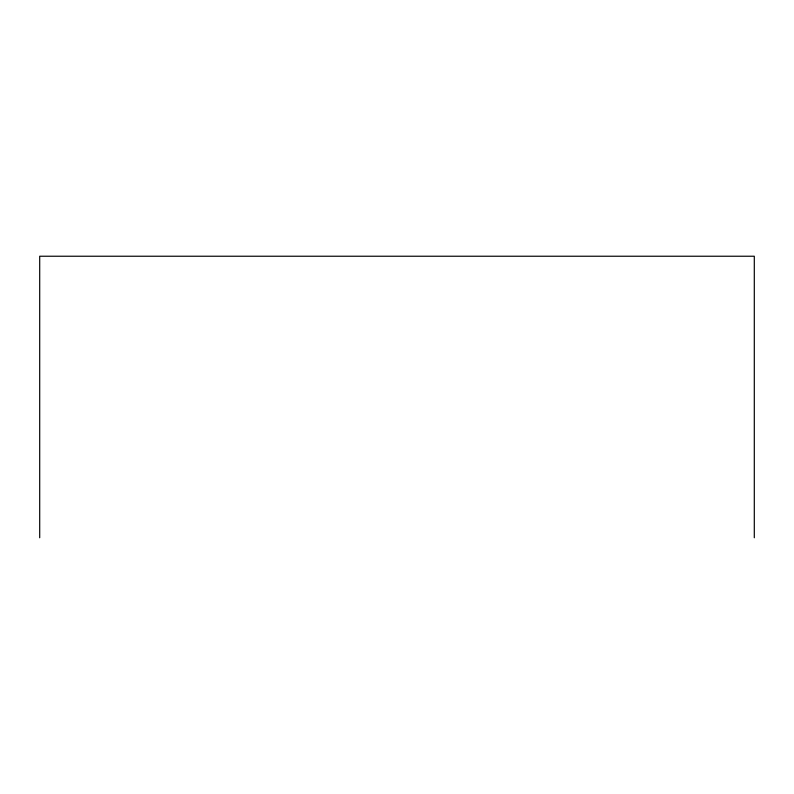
<?xml version="1.0" encoding="UTF-8"?>
<svg xmlns="http://www.w3.org/2000/svg" width="794" height="794" viewBox="0 0 794 794"><rect width="100%" height="100%" fill="white"/><g stroke="black" fill="none" stroke-linecap="round" stroke-linejoin="round"><path stroke-width="1.19" d="M754.3 537.766L754.3 256.234L39.7 256.234L39.7 537.766"/></g></svg>
